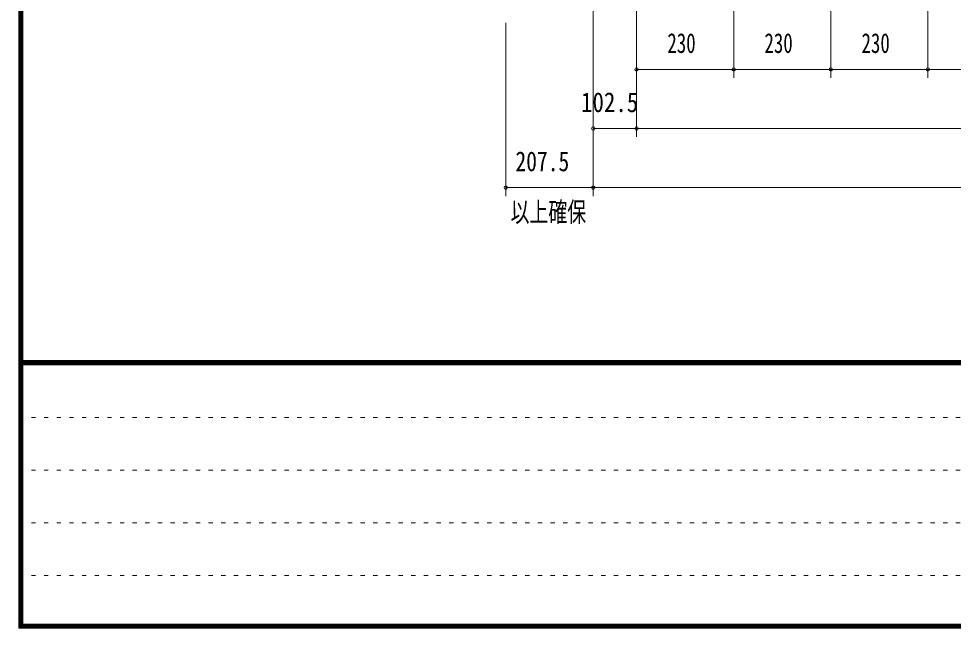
# Model space of a CAD drawing. Units: millimetres, scale not verified. Extents: x -5740 to 5740, y -4020 to 4020.
# Drawn here: x -5740 to -3526, y -4020 to -2577 of the extents above; entities that cross this region are included whole.
import ezdxf
from ezdxf.enums import TextEntityAlignment as Align

# ---------------------------------------------------------------- set-up
doc = ezdxf.new("R2010")
doc.units = ezdxf.units.MM
doc.header["$LTSCALE"] = 10
doc.linetypes.add('USER1', pattern=[3, 1, -2])
doc.layers.add('0-1_0-00', color=4, linetype='Continuous', lineweight=18)
doc.layers.add('0-B_2ラック-F寸法', color=3, linetype='Continuous', lineweight=18)
doc.styles.add('ＭＳ ゴシック', font='')
doc.styles.get('ＭＳ ゴシック').set_extended_font_data('MS Gothic')

msp = doc.modelspace()

# ---------------------------------------------------------------- linework, layer by layer
at = {"layer": '0-1_0-00', "color": 5}
for p, q in [((-5730.29, -3385.87), (5729.71, -3385.87)), ((5729.71, -3386.87), (-5730.29, -3386.87)), ((-5730.29, -3387.87), (5729.71, -3387.87)), ((5729.71, -3388.87), (-5730.29, -3388.87)), ((-5730.29, -3389.87), (5729.71, -3389.87)), ((5729.71, -3390.87), (-5730.29, -3390.87)), ((-5730.29, -3391.87), (5729.71, -3391.87)), ((5729.71, -3392.87), (-5730.29, -3392.87)), ((-5730.29, -3393.87), (5729.71, -3393.87)), ((5729.71, -3394.87), (-5730.29, -3394.87)), ((-5730.29, -3395.87), (5729.71, -3395.87))]:
    msp.add_line(p, q, dxfattribs=at)
at = {"layer": '0-1_0-00', "color": 6, "linetype": 'USER1'}
for p, q in [((1559.71, -3520.67), (-5740.29, -3520.67)), ((-5740.29, -3645.47), (1559.71, -3645.47)), ((1559.71, -3770.27), (-5740.29, -3770.27)), ((-5740.29, -3895.07), (556.51, -3895.07))]:
    msp.add_line(p, q, dxfattribs=at)
at = {"layer": '0-1_0-00', "color": 5}
for points in [[(5739.71, 4020.13), (-5740.29, 4020.13), (-5740.29, -4019.87), (5739.71, -4019.87)], [(5738.71, 4019.13), (5738.71, -4018.87), (-5739.29, -4018.87), (-5739.29, 4019.13)], [(5737.71, 4018.13), (5737.71, -4017.87), (-5738.29, -4017.87), (-5738.29, 4018.13)], [(5736.71, 4017.13), (5736.71, -4016.87), (-5737.29, -4016.87), (-5737.29, 4017.13)], [(5735.71, 4016.13), (5735.71, -4015.87), (-5736.29, -4015.87), (-5736.29, 4016.13)], [(5734.71, 4015.13), (5734.71, -4014.87), (-5735.29, -4014.87), (-5735.29, 4015.13)], [(5733.71, 4014.13), (5733.71, -4013.87), (-5734.29, -4013.87), (-5734.29, 4014.13)], [(5732.71, 4013.13), (5732.71, -4012.87), (-5733.29, -4012.87), (-5733.29, 4013.13)], [(5731.71, 4012.13), (5731.71, -4011.87), (-5732.29, -4011.87), (-5732.29, 4012.13)], [(5730.71, 4011.13), (5730.71, -4010.87), (-5731.29, -4010.87), (-5731.29, 4011.13)], [(5729.71, 4010.13), (5729.71, -4009.87), (-5730.29, -4009.87), (-5730.29, 4010.13)]]:
    msp.add_lwpolyline(points, close=True, dxfattribs=at)
at = {"layer": '0-B_2ラック-F寸法'}
for p, q in [((-4378.99, -2996.6), (-4378.99, -1041.43)), ((-4276.49, -2856.6), (-4276.49, -1061.79)), ((-4046.49, -2716.6), (-4046.49, -1061.79)), ((-3816.49, -2716.6), (-3816.49, -1061.79)), ((-3586.49, -2716.6), (-3586.49, -1061.79)), ((-4586.49, -2996.6), (-4586.49, -2586.6)), ((-4276.49, -2696.6), (-4046.49, -2696.6)), ((-4046.49, -2696.6), (-3816.49, -2696.6)), ((-3816.49, -2696.6), (-3586.49, -2696.6)), ((-3586.49, -2696.6), (-3356.49, -2696.6)), ((-4378.99, -2836.6), (-4276.49, -2836.6)), ((-4326.49, -2836.6), (-296.49, -2836.6)), ((-4586.49, -2976.6), (-4378.99, -2976.6)), ((-4466.49, -2976.6), (-156.49, -2976.6))]:
    msp.add_line(p, q, dxfattribs=at)
for centre, start, end in [((-4276.49, -2696.6), 0, 180), ((-4276.49, -2696.6), 180, 0), ((-4046.49, -2696.6), 0, 180), ((-4046.49, -2696.6), 180, 0), ((-3816.49, -2696.6), 0, 180), ((-3816.49, -2696.6), 180, 0), ((-3586.49, -2696.6), 0, 180), ((-3586.49, -2696.6), 180, 0), ((-4378.99, -2836.6), 0, 180), ((-4276.49, -2836.6), 0, 180), ((-4378.99, -2836.6), 180, 0), ((-4276.49, -2836.6), 180, 0), ((-4586.49, -2976.6), 0, 180), ((-4586.49, -2976.6), 180, 0), ((-4378.99, -2976.6), 0, 180), ((-4378.99, -2976.6), 180, 0)]:
    msp.add_arc(centre, 4, start, end, dxfattribs=at)

# ---------------------------------------------------------------- texts
at = {"layer": '0-B_2ラック-F寸法', "color": 7, "style": 'ＭＳ ゴシック'}
for s, width, p in [('230', 0.7, (-4203.62, -2671.8)), ('230', 0.7, (-3973.62, -2671.8)), ('230', 0.7, (-3743.62, -2671.8)), ('102.5', 0.85, (-4408.11, -2811.8)), ('207.5', 0.8, (-4563.58, -2951.8)), ('以上確保', 0.7, (-4574.97, -3071.8))]:
    msp.add_text(s, height=46.89, dxfattribs=dict(at, width=width)).set_placement(p, align=Align.BOTTOM_LEFT)

doc.saveas('drawing.dxf')
